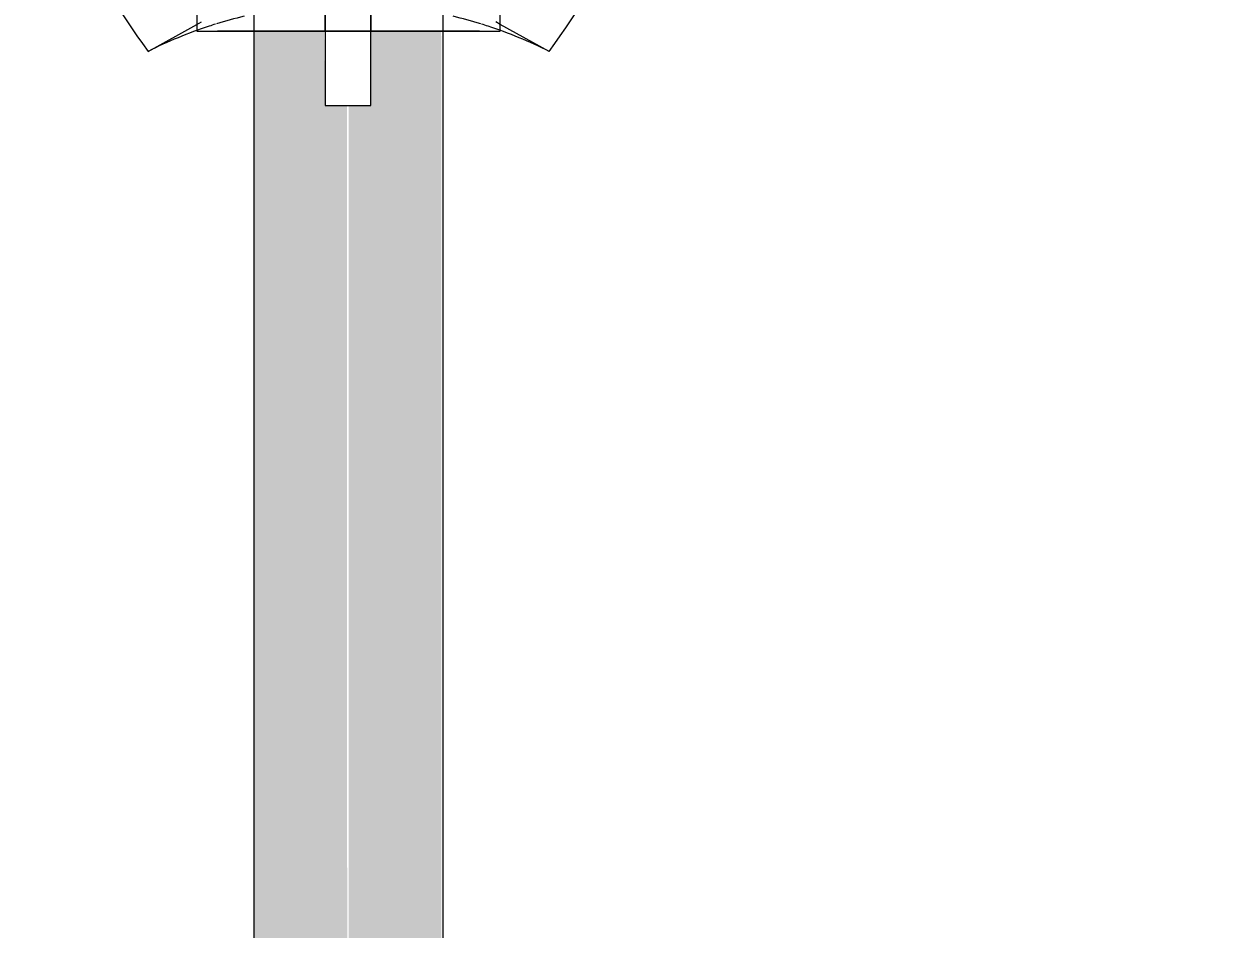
# Model space of a CAD drawing. Header units: metres. Extents: x -0.9 to 62, y -37.3 to 60.
# Drawn here: x 26.5976 to 26.7548, y 1.9195 to 2.039 of the extents above; entities that cross this region are included whole.
import ezdxf

# ---------------------------------------------------------------- set-up
doc = ezdxf.new("R2010")
doc.units = ezdxf.units.M
for name, color, linetype, lineweight in [('A-ANNO-DIMS', 7, 'Continuous', 5), ('A-ANNO-DIMS-25', 7, 'Continuous', 5), ('P-PIPE', 7, 'Continuous', 5), ('P-SANR-FIXT', 7, 'Continuous', 5)]:
    doc.layers.add(name, color=color, linetype=linetype, lineweight=lineweight)
doc.styles.add('Arial_2', font='arial.ttf', dxfattribs={"height": 0.075})
doc.dimstyles.new('Diagonal_-_2_mm_Arial_-_PRETO', dxfattribs={"dimscale": 0.3048, "dimtxt": 0.07651945499677275, "dimasz": 0.2460629921259842, "dimexe": 0.1968503937007874, "dimexo": 0.1230314960629921, "dimgap": 0.04101049868766404, "dimtad": 1, "dimrnd": 0.01, "dimzin": 0, "dimdsep": 46, "dimtxsty": 'Arial_2', "dimblk1": 'OBLIQUE', "dimblk2": 'OBLIQUE', "dimsah": 1, "dimcen": 0.09, "dimdle": 0.1968503937007874, "dimazin": 0, "dimtfac": 1, "dimtdec": 4, "dimtix": 1, "dimtmove": 0, "dimatfit": 3, "dimfxl": 1, "dimtvp": 1, "dimtolj": 1, "dimtzin": 0, "dimarcsym": 2})

# ---------------------------------------------------------------- blocks, each defined once
blk = doc.blocks.new('UT_Chuveiro ou ducha - UT_Elétrico-3241184-DD')
at = {"layer": 'P-SANR-FIXT'}
for p, q in [((44.96345167516964, 2.047504646245674), (44.96345167516964, 2.03802367386202)), ((45.00345167516963, 2.03802367386202), (45.00345167516963, 2.047504646245727)), ((44.95699711591251, 2.0353721233562), (44.96345167516963, 2.038941129956748)), ((45.00990623442672, 2.0353721233562), (45.00345167516963, 2.038941129956731)), ((44.96345167516963, 2.038023673862023), (45.00345167516964, 2.038023673862023)), ((44.98037277879072, 2.038023673862023), (44.98037277879072, 2.028210579785819)), ((44.98641185558071, 2.028210579785819), (44.98641185558071, 2.038023673862023)), ((44.98037277879072, 2.028210579785817), (44.98641185558071, 2.028210579785817))]:
    blk.add_line(p, q, dxfattribs=at)
at = {"layer": 'P-SANR-FIXT', "color": 253, "true_color": 0xa6a6a6}
for p, q in [((44.98037277879072, 2.038023673862023), (44.98037277879072, 2.042012751250205)), ((44.98641185558071, 2.042012751250205), (44.98641185558071, 2.038023673862023)), ((44.96345167516963, 2.038941129956748), (44.96404368335001, 2.039268477033317)), ((45.00345167516963, 2.038941129956731), (45.00285966698925, 2.039268477033302)), ((44.96345167516963, 2.038023673862023), (44.96613116709395, 2.038023673862023)), ((45.00072778963943, 2.038023673862023), (44.96617556069984, 2.038023673862023)), ((44.9803541652421, 2.038023673862023), (44.96617556069984, 2.038023673862023)), ((44.98037277879072, 2.038023673862023), (44.98037277879072, 2.028210579785819)), ((44.98037277879072, 2.038023673862023), (44.98641185558071, 2.038023673862023)), ((44.98641185558071, 2.028210579785819), (44.98641185558071, 2.038023673862023)), ((45.00072778963943, 2.038023673862023), (44.98643097410966, 2.038023673862023)), ((45.00077218324532, 2.038023673862023), (45.00345167516964, 2.038023673862023))]:
    blk.add_line(p, q, dxfattribs=at)
at = {"layer": 'P-SANR-FIXT', "color": 254, "true_color": 0xdfdfdf}
for p, q in [((44.98037277879072, 2.042012751250205), (44.98037277879072, 2.038023673862023)), ((44.98641185558071, 2.038023673862023), (44.98641185558071, 2.042012751250205)), ((44.96616784938287, 2.038023673862023), (44.98034989565559, 2.038023673862023)), ((44.98643476942969, 2.038023673862023), (44.98862805607168, 2.038023673862023)), ((44.98862805607168, 2.038023673862023), (45.0007355009564, 2.038023673862023))]:
    blk.add_line(p, q, dxfattribs=at)
at = {"layer": 'P-SANR-FIXT', "color": 7, "true_color": 0xfafafa}
blk.add_line((44.98034989565559, 2.038023673862023), (44.98643476942969, 2.038023673862023), dxfattribs=at)
at = {"layer": 'P-SANR-FIXT', "color": 7, "true_color": 0xf3f3f3}
for p, q in [((44.98643097410966, 2.038023673862023), (44.9803541652421, 2.038023673862023)), ((44.98641185558071, 2.038023673862023), (44.98037277879072, 2.038023673862023))]:
    blk.add_line(p, q, dxfattribs=at)
at = {"layer": 'P-SANR-FIXT'}
for centre, radius, start, end in [((45.03198381264353, 2.090879785186195), 0.09329579416277589, 191.6639857363017, 216.5100833204572), ((44.93491953769571, 2.090879785186195), 0.09329579416276808, 323.4899166795421, 348.3360142636988), ((44.98345167516962, 1.982671122753508), 0.05896811994639325, 108.1800924837534, 116.6554848121362), ((44.98345167516962, 1.982671122753508), 0.05896811994638981, 63.34451518786873, 71.81990751625904)]:
    blk.add_arc(centre, radius, start, end, dxfattribs=at)
at = {"layer": 'P-SANR-FIXT', "color": 254, "true_color": 0xdfdfdf}
for radius, start, end in [(0.05896811994639022, 103.5149462634743, 107.2011043708304), (0.05896811994639384, 72.79889562913495, 76.48505373649834)]:
    blk.add_arc((44.98345167516962, 1.982671122753508), radius, start, end, dxfattribs=at)
at = {"layer": 'P-SANR-FIXT', "color": 253, "true_color": 0xa6a6a6}
for radius, start, end in [(0.05896811994639205, 107.3084149816944, 108.1800924837537), (0.05896811994638881, 71.8199075162587, 72.69158501828231)]:
    blk.add_arc((44.98345167516962, 1.982671122753508), radius, start, end, dxfattribs=at)
blk = doc.blocks.new('DIMBLOCK14-DD')
at = {"layer": 'A-ANNO-DIMS-25'}
for p, q in [((27.7715157222347, 2.16), (27.7715157222347, -0.05999999999999989)), ((27.7715157222347, 2.1), (26.67793363249187, 2.1)), ((27.7715157222347, 2.1), (27.83151572223471, 2.1)), ((27.7715157222347, 0), (27.28027921318716, 0)), ((27.7715157222347, 0), (27.83151572223471, 0))]:
    blk.add_line(p, q, dxfattribs=at)
at = {"layer": 'A-ANNO-DIMS-25', "lineweight": 20}
for p, q in [((27.7715157222347, 2.1), (27.73401572223469, 2.1375)), ((27.7715157222347, 2.1), (27.8090157222347, 2.0625)), ((27.7715157222347, 0), (27.73401572223469, 0.03750000000000001)), ((27.7715157222347, 0), (27.8090157222347, -0.03750000000000001))]:
    blk.add_line(p, q, dxfattribs=at)
at = {"layer": 'A-ANNO-DIMS-25', "color": 0, "insert": (27.66164849692796, 0.9487588749273469), "char_height": 0.07499999999999998, "width": 0.2429787001743676, "attachment_point": 1, "rotation": 90, "line_spacing_factor": 0.9417779076525878, "style": 'Arial_2'}
blk.add_mtext('2,10', dxfattribs=at)
blk = doc.blocks.new('_Oblique')
at = {"color": 0, "linetype": 'ByBlock', "lineweight": -2}
blk.add_line((-0.5, -0.5), (0.5, 0.5), dxfattribs=at)

msp = doc.modelspace()

# ---------------------------------------------------------------- hatches: boundary and pattern name
at = {"layer": 'P-PIPE', "true_color": 0x00ffff}
for points in [[(26.62793363249185, 1.252737499999997), (26.64043363249186, 1.252737499999997), (26.64022252388323, 2.028210579785817), (26.63735473611297, 2.028210579785817), (26.63719839442808, 2.03802367386202), (26.62793363249185, 2.03802367386202), (26.62793363249185, 1.263930232044942)], [(26.64550495751787, 1.252737499999997), (26.65293363249185, 1.252737499999997), (26.65264969018602, 2.03802367386202), (26.64339381290296, 2.03802367386202), (26.64339381290296, 2.028210579785817), (26.64043363249186, 2.028210579785817), (26.64055971409538, 1.252737499999997), (26.6448335562586, 1.252737499999997)]]:
    msp.add_hatch(color=4, dxfattribs=at).paths.add_polyline_path(points)

# ---------------------------------------------------------------- linework, layer by layer
at = {"layer": 'P-PIPE'}
for p, q in [((26.62793363249185, 2.04182097293587), (26.62793363249185, 1.234485311021513)), ((26.65293363249185, 1.234485311021502), (26.65293363249185, 2.04182101027333))]:
    msp.add_line(p, q, dxfattribs=at)

# ---------------------------------------------------------------- block references
at = {"layer": 'P-SANR-FIXT', "color": 7, "true_color": 0xf3f3f3}
msp.add_blockref('UT_Chuveiro ou ducha - UT_Elétrico-3241184-DD', (-18.34301804267776, 0), dxfattribs=at)

# ---------------------------------------------------------------- dimensions: what is measured, and where the dimension line sits
at = {"layer": 'A-ANNO-DIMS'}
dim = msp.add_linear_dim(base=(27.77151572223472, 8.502731559103058e-17), p1=(26.64043363249187, 2.1), p2=(27.24277921318716, 0), angle=89.99999999999991, dimstyle='Diagonal_-_2_mm_Arial_-_PRETO', override={"dimpost": '<>', "dimfxl": 2.184678511493888}, dxfattribs=at)
dim.commit()
dim.dimension.update_dxf_attribs({"geometry": 'DIMBLOCK14-DD', "text_midpoint": (27.72072274793269, 1.049999999999992)})

doc.saveas('drawing.dxf')
